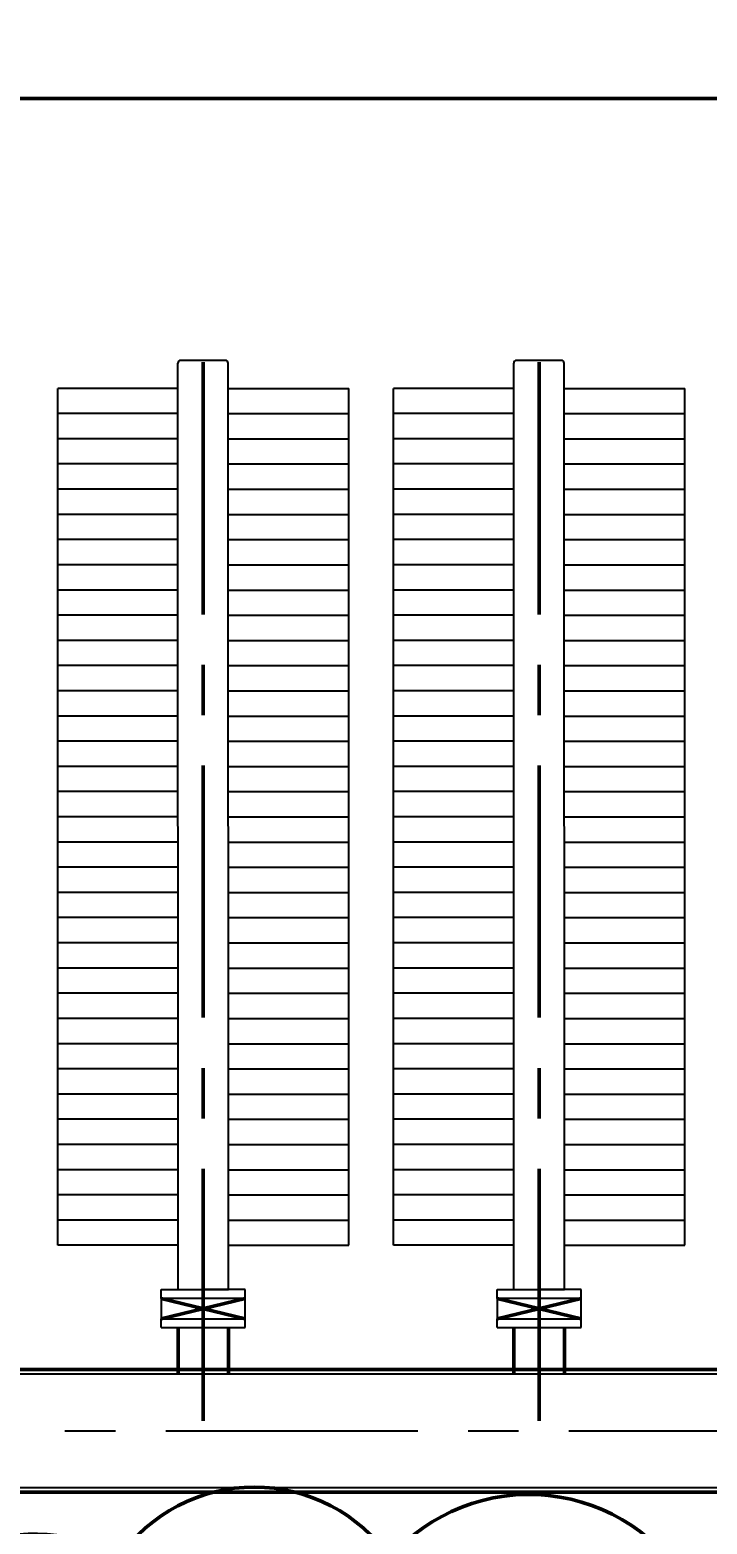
# Model space of a CAD drawing. Header units: millimetres. Extents: x 71406 to 93150, y 2492 to 17792.
# Drawn here: x 78119 to 79328, y 8147 to 10814 of the extents above; entities that cross this region are included whole.
import ezdxf

# ---------------------------------------------------------------- set-up
doc = ezdxf.new("R2010")
doc.units = ezdxf.units.MM
doc.header["$LTSCALE"] = 360
doc.linetypes.add('CENTER', pattern=[2, 1.25, -0.25, 0.25, -0.25])
doc.linetypes.add('DIVIDE', pattern=[1.25, 0.5, -0.25, 0, -0.25, 0, -0.25])
doc.layers.add('0粗实线层', color=7, linetype='Continuous', lineweight=50)
doc.layers.add('2中心线层', color=1, linetype='CENTER', lineweight=25)
doc.layers.add('5', color=3, linetype='Continuous')
doc.layers.add('6', color=4, linetype='DIVIDE')
doc.styles.add('TH_GBDIM', font='txt.shx', dxfattribs={"width": 0.67, "bigfont": 'hztxt.shx'})
doc.dimstyles.new('TH_GBDIM', dxfattribs={"dimscale": 36, "dimtxt": 3.5, "dimasz": 2.5, "dimexe": 2, "dimexo": 0, "dimgap": 1.5, "dimtad": 0, "dimtoh": 1, "dimdec": 1, "dimdsep": 46, "dimtxsty": 'TH_GBDIM', "dimcen": 2.5, "dimclrd": 3, "dimclre": 3, "dimclrt": 6, "dimadec": 0, "dimazin": 2, "dimtfac": 0.714286, "dimtdec": 1, "dimtmove": 0, "dimatfit": 3, "dimfxl": 2, "dimtzin": 0, "dimlwd": -1, "dimlwe": -1, "dimarcsym": 0})

# ---------------------------------------------------------------- blocks, each defined once
blk = doc.blocks.new('低压侧联管')
at = {"color": 1, "linetype": 'CENTER'}
for p, q in [((1495, 1907.5), (1495, -57.5)), ((2095, 1907.5), (2095, -57.5))]:
    blk.add_line(p, q, dxfattribs=at)
at = {"color": 0}
for p, q in [((1420, 200), (1570, 236)), ((1570, 200), (1420, 236)), ((1420, 200), (1570, 236)), ((1570, 200), (1420, 236)), ((1420, 200), (1570, 236)), ((1570, 200), (1420, 236)), ((2020, 200), (2170, 236)), ((2170, 200), (2020, 236)), ((2020, 200), (2170, 236)), ((2170, 200), (2020, 236)), ((1450, 100), (1450, 184)), ((1450, 100), (1450, 184)), ((1450, 100), (1450, 184)), ((1540, 100), (1540, 184)), ((1540, 100), (1540, 184)), ((1540, 100), (1540, 184)), ((2050, 100), (2050, 184)), ((2050, 100), (2050, 184)), ((2140, 100), (2140, 184)), ((2140, 100), (2140, 184))]:
    blk.add_line(p, q, dxfattribs=at)
at = {"layer": '0粗实线层', "color": 0}
for p, q in [((-3462, 109.5), (3452, 109.5)), ((-3462, -109.5), (3452, -109.5))]:
    blk.add_line(p, q, dxfattribs=at)
at = {"layer": '2中心线层'}
blk.add_line((-3612, 0), (3495.7, 0), dxfattribs=at)
at = {"layer": '5', "color": 0}
for p, q in [((1450, 252), (1449.5, 1906)), ((1534.5, 1911), (1454.5, 1911)), ((1540, 252), (1539.5, 1906)), ((2050, 252), (2049.5, 1906)), ((2134.5, 1911), (2054.5, 1911)), ((2140, 252), (2139.5, 1906)), ((1450, 1861), (1235, 1861)), ((1450, 1861), (1235, 1861)), ((1450, 1861), (1235, 1861)), ((1450, 1861), (1235, 1861)), ((1450, 1861), (1235, 1861)), ((1450, 1861), (1235, 1861)), ((1450, 1861), (1235, 1861)), ((1450, 1861), (1235, 1861)), ((1450, 1861), (1235, 1861)), ((1450, 1861), (1235, 1861)), ((1235, 331), (1235, 1861)), ((1450, 1861), (1235, 1861)), ((1450, 1861), (1235, 1861)), ((1450, 1861), (1235, 1861)), ((1450, 1861), (1235, 1861)), ((1450, 1861), (1235, 1861)), ((1450, 1861), (1235, 1861)), ((1540, 1861), (1755, 1861)), ((1540, 1861), (1755, 1861)), ((1540, 1861), (1755, 1861)), ((1540, 1861), (1755, 1861)), ((1540, 1861), (1755, 1861)), ((1540, 1861), (1755, 1861)), ((1540, 1861), (1755, 1861)), ((1540, 1861), (1755, 1861)), ((1540, 1861), (1755, 1861)), ((1540, 1861), (1755, 1861)), ((1540, 1861), (1755, 1861)), ((1540, 1861), (1755, 1861)), ((1540, 1861), (1755, 1861)), ((1540, 1861), (1755, 1861)), ((1540, 1861), (1755, 1861)), ((1540, 1861), (1755, 1861)), ((1755, 331), (1755, 1861)), ((2050, 1861), (1835, 1861)), ((2050, 1861), (1835, 1861)), ((2050, 1861), (1835, 1861)), ((2050, 1861), (1835, 1861)), ((2050, 1861), (1835, 1861)), ((2050, 1861), (1835, 1861)), ((2050, 1861), (1835, 1861)), ((2050, 1861), (1835, 1861)), ((2050, 1861), (1835, 1861)), ((2050, 1861), (1835, 1861)), ((2050, 1861), (1835, 1861)), ((2050, 1861), (1835, 1861)), ((2050, 1861), (1835, 1861)), ((2050, 1861), (1835, 1861)), ((2050, 1861), (1835, 1861)), ((2050, 1861), (1835, 1861)), ((1835, 331), (1835, 1861)), ((2140, 1861), (2355, 1861)), ((2140, 1861), (2355, 1861)), ((2140, 1861), (2355, 1861)), ((2140, 1861), (2355, 1861)), ((2140, 1861), (2355, 1861)), ((2140, 1861), (2355, 1861)), ((2140, 1861), (2355, 1861)), ((2140, 1861), (2355, 1861)), ((2140, 1861), (2355, 1861)), ((2140, 1861), (2355, 1861)), ((2140, 1861), (2355, 1861)), ((2140, 1861), (2355, 1861)), ((2140, 1861), (2355, 1861)), ((2140, 1861), (2355, 1861)), ((2140, 1861), (2355, 1861)), ((2140, 1861), (2355, 1861)), ((2355, 331), (2355, 1861)), ((1450, 331), (1235, 331)), ((1540, 331), (1755, 331)), ((2050, 331), (1835, 331)), ((2140, 331), (2355, 331)), ((1420, 236), (1420, 252)), ((1420, 252), (1495, 252)), ((1420, 236), (1420, 252)), ((1420, 252), (1495, 252)), ((1420, 236), (1420, 252)), ((1420, 252), (1495, 252)), ((1495, 252), (1540, 252)), ((1570, 252), (1495, 252)), ((1495, 252), (1540, 252)), ((1570, 252), (1495, 252)), ((1495, 252), (1540, 252)), ((1570, 252), (1495, 252)), ((1570, 236), (1570, 252)), ((1570, 236), (1570, 252)), ((1570, 236), (1570, 252)), ((2020, 236), (2020, 252)), ((2020, 252), (2095, 252)), ((2020, 236), (2020, 252)), ((2020, 252), (2095, 252)), ((2095, 252), (2140, 252)), ((2170, 252), (2095, 252)), ((2095, 252), (2140, 252)), ((2170, 252), (2095, 252)), ((2170, 236), (2170, 252)), ((2170, 236), (2170, 252)), ((1570, 236), (1420, 236)), ((1420, 236), (1420, 200)), ((1570, 236), (1420, 236)), ((1420, 236), (1420, 200)), ((1570, 236), (1420, 236)), ((1420, 236), (1420, 200)), ((1570, 200), (1570, 236)), ((1570, 200), (1570, 236)), ((1570, 200), (1570, 236)), ((2170, 236), (2020, 236)), ((2020, 236), (2020, 200)), ((2170, 236), (2020, 236)), ((2020, 236), (2020, 200)), ((2170, 200), (2170, 236)), ((2170, 200), (2170, 236)), ((1420, 200), (1570, 200)), ((1420, 184), (1420, 200)), ((1420, 200), (1570, 200)), ((1420, 184), (1420, 200)), ((1420, 200), (1570, 200)), ((1420, 184), (1420, 200)), ((1570, 184), (1570, 200)), ((1570, 184), (1570, 200)), ((1570, 184), (1570, 200)), ((2020, 200), (2170, 200)), ((2020, 184), (2020, 200)), ((2020, 200), (2170, 200)), ((2020, 184), (2020, 200)), ((2170, 184), (2170, 200)), ((2170, 184), (2170, 200)), ((1420, 184), (1570, 184)), ((1420, 184), (1570, 184)), ((1420, 184), (1570, 184)), ((2020, 184), (2170, 184)), ((2020, 184), (2170, 184))]:
    blk.add_line(p, q, dxfattribs=at)
at = {"layer": '5', "color": 2}
for p, q in [((1450, 1816), (1235, 1816)), ((1450, 1816), (1235, 1816)), ((1450, 1816), (1235, 1816)), ((1450, 1816), (1235, 1816)), ((1450, 1816), (1235, 1816)), ((1450, 1816), (1235, 1816)), ((1450, 1816), (1235, 1816)), ((1450, 1816), (1235, 1816)), ((1450, 1816), (1235, 1816)), ((1450, 1816), (1235, 1816)), ((1540, 1816), (1755, 1816)), ((1540, 1816), (1755, 1816)), ((1540, 1816), (1755, 1816)), ((1540, 1816), (1755, 1816)), ((1540, 1816), (1755, 1816)), ((1540, 1816), (1755, 1816)), ((1540, 1816), (1755, 1816)), ((1540, 1816), (1755, 1816)), ((1540, 1816), (1755, 1816)), ((1540, 1816), (1755, 1816)), ((2050, 1816), (1835, 1816)), ((2050, 1816), (1835, 1816)), ((2050, 1816), (1835, 1816)), ((2050, 1816), (1835, 1816)), ((2050, 1816), (1835, 1816)), ((2050, 1816), (1835, 1816)), ((2050, 1816), (1835, 1816)), ((2050, 1816), (1835, 1816)), ((2050, 1816), (1835, 1816)), ((2050, 1816), (1835, 1816)), ((2140, 1816), (2355, 1816)), ((2140, 1816), (2355, 1816)), ((2140, 1816), (2355, 1816)), ((2140, 1816), (2355, 1816)), ((2140, 1816), (2355, 1816)), ((2140, 1816), (2355, 1816)), ((2140, 1816), (2355, 1816)), ((2140, 1816), (2355, 1816)), ((2140, 1816), (2355, 1816)), ((2140, 1816), (2355, 1816)), ((1450, 1771), (1235, 1771)), ((1450, 1771), (1235, 1771)), ((1450, 1771), (1235, 1771)), ((1450, 1771), (1235, 1771)), ((1450, 1771), (1235, 1771)), ((1450, 1771), (1235, 1771)), ((1450, 1771), (1235, 1771)), ((1450, 1771), (1235, 1771)), ((1450, 1771), (1235, 1771)), ((1450, 1771), (1235, 1771)), ((1540, 1771), (1755, 1771)), ((1540, 1771), (1755, 1771)), ((1540, 1771), (1755, 1771)), ((1540, 1771), (1755, 1771)), ((1540, 1771), (1755, 1771)), ((1540, 1771), (1755, 1771)), ((1540, 1771), (1755, 1771)), ((1540, 1771), (1755, 1771)), ((1540, 1771), (1755, 1771)), ((1540, 1771), (1755, 1771)), ((2050, 1771), (1835, 1771)), ((2050, 1771), (1835, 1771)), ((2050, 1771), (1835, 1771)), ((2050, 1771), (1835, 1771)), ((2050, 1771), (1835, 1771)), ((2050, 1771), (1835, 1771)), ((2050, 1771), (1835, 1771)), ((2050, 1771), (1835, 1771)), ((2050, 1771), (1835, 1771)), ((2050, 1771), (1835, 1771)), ((2140, 1771), (2355, 1771)), ((2140, 1771), (2355, 1771)), ((2140, 1771), (2355, 1771)), ((2140, 1771), (2355, 1771)), ((2140, 1771), (2355, 1771)), ((2140, 1771), (2355, 1771)), ((2140, 1771), (2355, 1771)), ((2140, 1771), (2355, 1771)), ((2140, 1771), (2355, 1771)), ((2140, 1771), (2355, 1771)), ((1450, 1726), (1235, 1726)), ((1450, 1726), (1235, 1726)), ((1450, 1726), (1235, 1726)), ((1450, 1726), (1235, 1726)), ((1450, 1726), (1235, 1726)), ((1450, 1726), (1235, 1726)), ((1450, 1726), (1235, 1726)), ((1450, 1726), (1235, 1726)), ((1450, 1726), (1235, 1726)), ((1450, 1726), (1235, 1726)), ((1540, 1726), (1755, 1726)), ((1540, 1726), (1755, 1726)), ((1540, 1726), (1755, 1726)), ((1540, 1726), (1755, 1726)), ((1540, 1726), (1755, 1726)), ((1540, 1726), (1755, 1726)), ((1540, 1726), (1755, 1726)), ((1540, 1726), (1755, 1726)), ((1540, 1726), (1755, 1726)), ((1540, 1726), (1755, 1726)), ((2050, 1726), (1835, 1726)), ((2050, 1726), (1835, 1726)), ((2050, 1726), (1835, 1726)), ((2050, 1726), (1835, 1726)), ((2050, 1726), (1835, 1726)), ((2050, 1726), (1835, 1726)), ((2050, 1726), (1835, 1726)), ((2050, 1726), (1835, 1726)), ((2050, 1726), (1835, 1726)), ((2050, 1726), (1835, 1726)), ((2140, 1726), (2355, 1726)), ((2140, 1726), (2355, 1726)), ((2140, 1726), (2355, 1726)), ((2140, 1726), (2355, 1726)), ((2140, 1726), (2355, 1726)), ((2140, 1726), (2355, 1726)), ((2140, 1726), (2355, 1726)), ((2140, 1726), (2355, 1726)), ((2140, 1726), (2355, 1726)), ((2140, 1726), (2355, 1726)), ((1450, 1681), (1235, 1681)), ((1450, 1681), (1235, 1681)), ((1450, 1681), (1235, 1681)), ((1450, 1681), (1235, 1681)), ((1450, 1681), (1235, 1681)), ((1450, 1681), (1235, 1681)), ((1450, 1681), (1235, 1681)), ((1450, 1681), (1235, 1681)), ((1450, 1681), (1235, 1681)), ((1450, 1681), (1235, 1681)), ((1540, 1681), (1755, 1681)), ((1540, 1681), (1755, 1681)), ((1540, 1681), (1755, 1681)), ((1540, 1681), (1755, 1681)), ((1540, 1681), (1755, 1681)), ((1540, 1681), (1755, 1681)), ((1540, 1681), (1755, 1681)), ((1540, 1681), (1755, 1681)), ((1540, 1681), (1755, 1681)), ((1540, 1681), (1755, 1681)), ((2050, 1681), (1835, 1681)), ((2050, 1681), (1835, 1681)), ((2050, 1681), (1835, 1681)), ((2050, 1681), (1835, 1681)), ((2050, 1681), (1835, 1681)), ((2050, 1681), (1835, 1681)), ((2050, 1681), (1835, 1681)), ((2050, 1681), (1835, 1681)), ((2050, 1681), (1835, 1681)), ((2050, 1681), (1835, 1681)), ((2140, 1681), (2355, 1681)), ((2140, 1681), (2355, 1681)), ((2140, 1681), (2355, 1681)), ((2140, 1681), (2355, 1681)), ((2140, 1681), (2355, 1681)), ((2140, 1681), (2355, 1681)), ((2140, 1681), (2355, 1681)), ((2140, 1681), (2355, 1681)), ((2140, 1681), (2355, 1681)), ((2140, 1681), (2355, 1681)), ((1450, 1636), (1235, 1636)), ((1450, 1636), (1235, 1636)), ((1450, 1636), (1235, 1636)), ((1450, 1636), (1235, 1636)), ((1450, 1636), (1235, 1636)), ((1450, 1636), (1235, 1636)), ((1450, 1636), (1235, 1636)), ((1450, 1636), (1235, 1636)), ((1450, 1636), (1235, 1636)), ((1450, 1636), (1235, 1636)), ((1450, 1636), (1235, 1636)), ((1450, 1636), (1235, 1636)), ((1450, 1636), (1235, 1636)), ((1450, 1636), (1235, 1636)), ((1540, 1636), (1755, 1636)), ((1540, 1636), (1755, 1636)), ((1540, 1636), (1755, 1636)), ((1540, 1636), (1755, 1636)), ((1540, 1636), (1755, 1636)), ((1540, 1636), (1755, 1636)), ((1540, 1636), (1755, 1636)), ((1540, 1636), (1755, 1636)), ((2050, 1636), (1835, 1636)), ((2050, 1636), (1835, 1636)), ((2050, 1636), (1835, 1636)), ((2050, 1636), (1835, 1636)), ((2050, 1636), (1835, 1636)), ((2050, 1636), (1835, 1636)), ((2050, 1636), (1835, 1636)), ((2050, 1636), (1835, 1636)), ((2050, 1636), (1835, 1636)), ((2050, 1636), (1835, 1636)), ((2050, 1636), (1835, 1636)), ((2050, 1636), (1835, 1636)), ((2050, 1636), (1835, 1636)), ((2050, 1636), (1835, 1636)), ((2140, 1636), (2355, 1636)), ((2140, 1636), (2355, 1636)), ((2140, 1636), (2355, 1636)), ((2140, 1636), (2355, 1636)), ((2140, 1636), (2355, 1636)), ((2140, 1636), (2355, 1636)), ((2140, 1636), (2355, 1636)), ((2140, 1636), (2355, 1636)), ((1450, 1591), (1235, 1591)), ((1450, 1591), (1235, 1591)), ((1450, 1591), (1235, 1591)), ((1450, 1591), (1235, 1591)), ((1450, 1591), (1235, 1591)), ((1450, 1591), (1235, 1591)), ((1450, 1591), (1235, 1591)), ((1450, 1591), (1235, 1591)), ((1450, 1591), (1235, 1591)), ((1450, 1591), (1235, 1591)), ((1540, 1591), (1755, 1591)), ((1540, 1591), (1755, 1591)), ((1540, 1591), (1755, 1591)), ((1540, 1591), (1755, 1591)), ((1540, 1591), (1755, 1591)), ((2050, 1591), (1835, 1591)), ((2050, 1591), (1835, 1591)), ((2050, 1591), (1835, 1591)), ((2050, 1591), (1835, 1591)), ((2050, 1591), (1835, 1591)), ((2050, 1591), (1835, 1591)), ((2050, 1591), (1835, 1591)), ((2050, 1591), (1835, 1591)), ((2050, 1591), (1835, 1591)), ((2050, 1591), (1835, 1591)), ((2140, 1591), (2355, 1591)), ((2140, 1591), (2355, 1591)), ((2140, 1591), (2355, 1591)), ((2140, 1591), (2355, 1591)), ((2140, 1591), (2355, 1591)), ((1450, 1546), (1235, 1546)), ((1450, 1546), (1235, 1546)), ((1450, 1546), (1235, 1546)), ((1450, 1546), (1235, 1546)), ((1450, 1546), (1235, 1546)), ((1450, 1546), (1235, 1546)), ((1450, 1546), (1235, 1546)), ((1450, 1546), (1235, 1546)), ((1450, 1546), (1235, 1546)), ((1450, 1546), (1235, 1546)), ((1450, 1546), (1235, 1546)), ((1450, 1546), (1235, 1546)), ((1450, 1546), (1235, 1546)), ((1450, 1546), (1235, 1546)), ((1540, 1546), (1755, 1546)), ((1540, 1546), (1755, 1546)), ((1540, 1546), (1755, 1546)), ((1540, 1546), (1755, 1546)), ((1540, 1546), (1755, 1546)), ((1540, 1546), (1755, 1546)), ((1540, 1546), (1755, 1546)), ((1540, 1546), (1755, 1546)), ((2050, 1546), (1835, 1546)), ((2050, 1546), (1835, 1546)), ((2050, 1546), (1835, 1546)), ((2050, 1546), (1835, 1546)), ((2050, 1546), (1835, 1546)), ((2050, 1546), (1835, 1546)), ((2050, 1546), (1835, 1546)), ((2050, 1546), (1835, 1546)), ((2050, 1546), (1835, 1546)), ((2050, 1546), (1835, 1546)), ((2050, 1546), (1835, 1546)), ((2050, 1546), (1835, 1546)), ((2050, 1546), (1835, 1546)), ((2050, 1546), (1835, 1546)), ((2140, 1546), (2355, 1546)), ((2140, 1546), (2355, 1546)), ((2140, 1546), (2355, 1546)), ((2140, 1546), (2355, 1546)), ((2140, 1546), (2355, 1546)), ((2140, 1546), (2355, 1546)), ((2140, 1546), (2355, 1546)), ((2140, 1546), (2355, 1546)), ((1450, 1501), (1235, 1501)), ((1450, 1501), (1235, 1501)), ((1450, 1501), (1235, 1501)), ((1450, 1501), (1235, 1501)), ((1450, 1501), (1235, 1501)), ((1450, 1501), (1235, 1501)), ((1450, 1501), (1235, 1501)), ((1450, 1501), (1235, 1501)), ((1450, 1501), (1235, 1501)), ((1450, 1501), (1235, 1501)), ((1540, 1501), (1755, 1501)), ((1540, 1501), (1755, 1501)), ((1540, 1501), (1755, 1501)), ((1540, 1501), (1755, 1501)), ((1540, 1501), (1755, 1501)), ((2050, 1501), (1835, 1501)), ((2050, 1501), (1835, 1501)), ((2050, 1501), (1835, 1501)), ((2050, 1501), (1835, 1501)), ((2050, 1501), (1835, 1501)), ((2050, 1501), (1835, 1501)), ((2050, 1501), (1835, 1501)), ((2050, 1501), (1835, 1501)), ((2050, 1501), (1835, 1501)), ((2050, 1501), (1835, 1501)), ((2140, 1501), (2355, 1501)), ((2140, 1501), (2355, 1501)), ((2140, 1501), (2355, 1501)), ((2140, 1501), (2355, 1501)), ((2140, 1501), (2355, 1501)), ((1450, 1456), (1235, 1456)), ((1450, 1456), (1235, 1456)), ((1450, 1456), (1235, 1456)), ((1450, 1456), (1235, 1456)), ((1450, 1456), (1235, 1456)), ((1450, 1456), (1235, 1456)), ((1450, 1456), (1235, 1456)), ((1540, 1456), (1755, 1456)), ((1540, 1456), (1755, 1456)), ((1540, 1456), (1755, 1456)), ((1540, 1456), (1755, 1456)), ((1540, 1456), (1755, 1456)), ((1540, 1456), (1755, 1456)), ((1540, 1456), (1755, 1456)), ((2050, 1456), (1835, 1456)), ((2050, 1456), (1835, 1456)), ((2050, 1456), (1835, 1456)), ((2050, 1456), (1835, 1456)), ((2050, 1456), (1835, 1456)), ((2050, 1456), (1835, 1456)), ((2050, 1456), (1835, 1456)), ((2140, 1456), (2355, 1456)), ((2140, 1456), (2355, 1456)), ((2140, 1456), (2355, 1456)), ((2140, 1456), (2355, 1456)), ((2140, 1456), (2355, 1456)), ((2140, 1456), (2355, 1456)), ((2140, 1456), (2355, 1456)), ((1450, 1411), (1235, 1411)), ((1450, 1411), (1235, 1411)), ((1450, 1411), (1235, 1411)), ((1450, 1411), (1235, 1411)), ((1450, 1411), (1235, 1411)), ((1540, 1411), (1755, 1411)), ((1540, 1411), (1755, 1411)), ((1540, 1411), (1755, 1411)), ((1540, 1411), (1755, 1411)), ((2050, 1411), (1835, 1411)), ((2050, 1411), (1835, 1411)), ((2050, 1411), (1835, 1411)), ((2050, 1411), (1835, 1411)), ((2050, 1411), (1835, 1411)), ((2140, 1411), (2355, 1411)), ((2140, 1411), (2355, 1411)), ((2140, 1411), (2355, 1411)), ((2140, 1411), (2355, 1411)), ((1450, 1366), (1235, 1366)), ((1450, 1366), (1235, 1366)), ((1450, 1366), (1235, 1366)), ((1450, 1366), (1235, 1366)), ((1450, 1366), (1235, 1366)), ((1450, 1366), (1235, 1366)), ((1450, 1366), (1235, 1366)), ((1540, 1366), (1755, 1366)), ((1540, 1366), (1755, 1366)), ((1540, 1366), (1755, 1366)), ((1540, 1366), (1755, 1366)), ((1540, 1366), (1755, 1366)), ((1540, 1366), (1755, 1366)), ((1540, 1366), (1755, 1366)), ((2050, 1366), (1835, 1366)), ((2050, 1366), (1835, 1366)), ((2050, 1366), (1835, 1366)), ((2050, 1366), (1835, 1366)), ((2050, 1366), (1835, 1366)), ((2050, 1366), (1835, 1366)), ((2050, 1366), (1835, 1366)), ((2140, 1366), (2355, 1366)), ((2140, 1366), (2355, 1366)), ((2140, 1366), (2355, 1366)), ((2140, 1366), (2355, 1366)), ((2140, 1366), (2355, 1366)), ((2140, 1366), (2355, 1366)), ((2140, 1366), (2355, 1366)), ((1450, 1321), (1235, 1321)), ((1450, 1321), (1235, 1321)), ((1450, 1321), (1235, 1321)), ((1450, 1321), (1235, 1321)), ((1450, 1321), (1235, 1321)), ((1540, 1321), (1755, 1321)), ((1540, 1321), (1755, 1321)), ((1540, 1321), (1755, 1321)), ((1540, 1321), (1755, 1321)), ((2050, 1321), (1835, 1321)), ((2050, 1321), (1835, 1321)), ((2050, 1321), (1835, 1321)), ((2050, 1321), (1835, 1321)), ((2050, 1321), (1835, 1321)), ((2140, 1321), (2355, 1321)), ((2140, 1321), (2355, 1321)), ((2140, 1321), (2355, 1321)), ((2140, 1321), (2355, 1321)), ((1450, 1276), (1235, 1276)), ((1450, 1276), (1235, 1276)), ((1450, 1276), (1235, 1276)), ((1450, 1276), (1235, 1276)), ((1450, 1276), (1235, 1276)), ((1450, 1276), (1235, 1276)), ((1450, 1276), (1235, 1276)), ((1540, 1276), (1755, 1276)), ((1540, 1276), (1755, 1276)), ((1540, 1276), (1755, 1276)), ((1540, 1276), (1755, 1276)), ((1540, 1276), (1755, 1276)), ((1540, 1276), (1755, 1276)), ((1540, 1276), (1755, 1276)), ((2050, 1276), (1835, 1276)), ((2050, 1276), (1835, 1276)), ((2050, 1276), (1835, 1276)), ((2050, 1276), (1835, 1276)), ((2050, 1276), (1835, 1276)), ((2050, 1276), (1835, 1276)), ((2050, 1276), (1835, 1276)), ((2140, 1276), (2355, 1276)), ((2140, 1276), (2355, 1276)), ((2140, 1276), (2355, 1276)), ((2140, 1276), (2355, 1276)), ((2140, 1276), (2355, 1276)), ((2140, 1276), (2355, 1276)), ((2140, 1276), (2355, 1276)), ((1450, 1231), (1235, 1231)), ((1450, 1231), (1235, 1231)), ((1450, 1231), (1235, 1231)), ((1450, 1231), (1235, 1231)), ((1450, 1231), (1235, 1231)), ((1540, 1231), (1755, 1231)), ((1540, 1231), (1755, 1231)), ((1540, 1231), (1755, 1231)), ((1540, 1231), (1755, 1231)), ((2050, 1231), (1835, 1231)), ((2050, 1231), (1835, 1231)), ((2050, 1231), (1835, 1231)), ((2050, 1231), (1835, 1231)), ((2050, 1231), (1835, 1231)), ((2140, 1231), (2355, 1231)), ((2140, 1231), (2355, 1231)), ((2140, 1231), (2355, 1231)), ((2140, 1231), (2355, 1231)), ((1450, 1186), (1235, 1186)), ((1450, 1186), (1235, 1186)), ((1450, 1186), (1235, 1186)), ((1540, 1186), (1755, 1186)), ((1540, 1186), (1755, 1186)), ((2050, 1186), (1835, 1186)), ((2050, 1186), (1835, 1186)), ((2050, 1186), (1835, 1186)), ((2140, 1186), (2355, 1186)), ((2140, 1186), (2355, 1186)), ((1450, 1141), (1235, 1141)), ((1450, 1141), (1235, 1141)), ((1540, 1141), (1755, 1141)), ((1540, 1141), (1755, 1141)), ((2050, 1141), (1835, 1141)), ((2050, 1141), (1835, 1141)), ((2140, 1141), (2355, 1141)), ((2140, 1141), (2355, 1141)), ((1450, 1096), (1235, 1096)), ((1450, 1096), (1242.5, 1096)), ((1540, 1096), (1755, 1096)), ((1540, 1096), (1747.5, 1096)), ((2050, 1096), (1835, 1096)), ((2050, 1096), (1842.5, 1096)), ((2140, 1096), (2355, 1096)), ((2140, 1096), (2347.5, 1096)), ((1450, 1051), (1235, 1051)), ((1450, 1051), (1242.5, 1051)), ((1540, 1051), (1755, 1051)), ((1540, 1051), (1747.5, 1051)), ((2050, 1051), (1835, 1051)), ((2050, 1051), (1842.5, 1051)), ((2140, 1051), (2355, 1051)), ((2140, 1051), (2347.5, 1051)), ((1450, 1006), (1235, 1006)), ((1540, 1006), (1755, 1006)), ((2050, 1006), (1835, 1006)), ((2140, 1006), (2355, 1006)), ((1450, 961), (1235, 961)), ((1540, 961), (1755, 961)), ((2050, 961), (1835, 961)), ((2140, 961), (2355, 961)), ((1450, 916), (1235, 916)), ((1540, 916), (1755, 916)), ((2050, 916), (1835, 916)), ((2140, 916), (2355, 916)), ((1450, 871), (1235, 871)), ((1540, 871), (1755, 871)), ((2050, 871), (1835, 871)), ((2140, 871), (2355, 871)), ((1450, 826), (1235, 826)), ((1540, 826), (1755, 826)), ((2050, 826), (1835, 826)), ((2140, 826), (2355, 826)), ((1450, 781), (1235, 781)), ((1540, 781), (1755, 781)), ((2050, 781), (1835, 781)), ((2140, 781), (2355, 781)), ((1450, 736), (1235, 736)), ((1540, 736), (1755, 736)), ((2050, 736), (1835, 736)), ((2140, 736), (2355, 736)), ((1450, 691), (1235, 691)), ((1540, 691), (1755, 691)), ((2050, 691), (1835, 691)), ((2140, 691), (2355, 691)), ((1450, 646), (1235, 646)), ((1540, 646), (1755, 646)), ((2050, 646), (1835, 646)), ((2140, 646), (2355, 646)), ((1450, 601), (1235, 601)), ((1540, 601), (1755, 601)), ((2050, 601), (1835, 601)), ((2140, 601), (2355, 601)), ((1450, 556), (1235, 556)), ((1540, 556), (1755, 556)), ((2050, 556), (1835, 556)), ((2140, 556), (2355, 556)), ((1450, 511), (1235, 511)), ((1540, 511), (1755, 511)), ((2050, 511), (1835, 511)), ((2140, 511), (2355, 511)), ((1450, 466), (1235, 466)), ((1540, 466), (1755, 466)), ((2050, 466), (1835, 466)), ((2140, 466), (2355, 466)), ((1450, 421), (1235, 421)), ((1540, 421), (1755, 421)), ((2050, 421), (1835, 421)), ((2140, 421), (2355, 421)), ((1450, 376), (1235, 376)), ((1540, 376), (1755, 376)), ((2050, 376), (1835, 376)), ((2140, 376), (2355, 376))]:
    blk.add_line(p, q, dxfattribs=at)
at = {"layer": '5', "color": 0}
for centre, start, end in [((1454.5, 1906), 90, 180), ((1534.5, 1906), 0, 90), ((2054.5, 1906), 90, 180), ((2134.5, 1906), 0, 90)]:
    blk.add_arc(centre, 5, start, end, dxfattribs=at)
at = {"layer": '6', "color": 6, "linetype": 'ByBlock'}
for p, q in [((-3462, 101.5), (3452, 101.5)), ((-432, -101.5), (3452, -101.5))]:
    blk.add_line(p, q, dxfattribs=at)
blk = doc.blocks.new('*D872')
at = {"layer": '0粗实线层', "color": 3, "transparency": 16777216}
for p, q in [((80797.4, 14767.8), (80797.4, 10619.6)), ((73460.4, 11284), (73460.4, 10619.6)), ((73550.4, 10691.6), (76920.1, 10691.6)), ((80707.4, 10691.6), (77337.7, 10691.6))]:
    blk.add_line(p, q, dxfattribs=at)
for points in [[(73550.4, 10706.6), (73550.4, 10676.6), (73460.4, 10691.6)], [(80707.4, 10706.6), (80707.4, 10676.6), (80797.4, 10691.6)]]:
    blk.add_solid(points, dxfattribs=at)
at = {"layer": 'Defpoints', "color": 0, "transparency": 16777216}
for p in [(80797.4, 14767.8), (73460.4, 11284), (80797.4, 10691.6)]:
    blk.add_point(p, dxfattribs=at)
at = {"layer": '0粗实线层', "color": 6, "transparency": 16777216, "insert": (77128.9, 10691.6), "char_height": 126, "attachment_point": 5, "style": 'TH_GBDIM'}
blk.add_mtext('7337', dxfattribs=at)
blk = doc.blocks.new('*D895')
at = {"layer": '0粗实线层', "color": 3, "transparency": 16777216}
for p, q in [((81169, 8504.7), (81169, 3126.7)), ((73368.4, 3512.3), (73368.4, 3126.7)), ((73458.4, 3198.7), (77081, 3198.7)), ((81079, 3198.7), (77456.4, 3198.7))]:
    blk.add_line(p, q, dxfattribs=at)
for points in [[(73458.4, 3213.7), (73458.4, 3183.7), (73368.4, 3198.7)], [(81079, 3213.7), (81079, 3183.7), (81169, 3198.7)]]:
    blk.add_solid(points, dxfattribs=at)
at = {"layer": 'Defpoints', "color": 0, "transparency": 16777216}
for p in [(81169, 8504.7), (73368.4, 3512.3), (81169, 3198.7)]:
    blk.add_point(p, dxfattribs=at)
at = {"layer": '0粗实线层', "color": 6, "transparency": 16777216, "insert": (77268.7, 3198.7), "char_height": 126, "attachment_point": 5, "style": 'TH_GBDIM'}
blk.add_mtext('7801', dxfattribs=at)

msp = doc.modelspace()

# ---------------------------------------------------------------- linework, layer by layer
at = {"layer": '0粗实线层', "color": 1}
msp.add_lwpolyline([(77963.54, 7631.584, -0.52056705), (77850.875, 7902.21, -0.52056705), (78277.563, 8086.618, -0.52056705), (78761.781, 8086.618, -0.52056705), (79298.736, 8029.14, -0.52056705), (79404.21, 7928.554, -0.52056705), (79488.109, 7387.302, -0.52056705), (79488.109, 7360.958, -0.52056705), (79109.364, 7114.282, -0.52056705), (78567.614, 7114.282, -0.52056705), (78263.18, 7114.282, -0.52056705)], format="xyb", close=True, dxfattribs=at)

# ---------------------------------------------------------------- block references
at = {"layer": '0粗实线层'}
msp.add_blockref('低压侧联管', (76933.362, 8313.291), dxfattribs=at)

# ---------------------------------------------------------------- dimensions: what is measured, and where the dimension line sits
dim = msp.add_linear_dim(base=(80797.431, 10691.577), p1=(73460.351, 11284.005), p2=(80797.431, 14767.805), dimstyle='TH_GBDIM', override={"dimdec": 0}, dxfattribs=at)
dim.commit()
dim.dimension.update_dxf_attribs({"geometry": '*D872', "text_midpoint": (77128.891, 10691.577), "dimtype": 160})
dim = msp.add_linear_dim(base=(81169.047, 3198.735), p1=(73368.351, 3512.295), p2=(81169.047, 8504.744), dimstyle='TH_GBDIM', override={"dimdec": 0}, dxfattribs=at)
dim.commit()
dim.dimension.update_dxf_attribs({"geometry": '*D895', "text_midpoint": (77268.699, 3198.735)})

doc.saveas('drawing.dxf')
